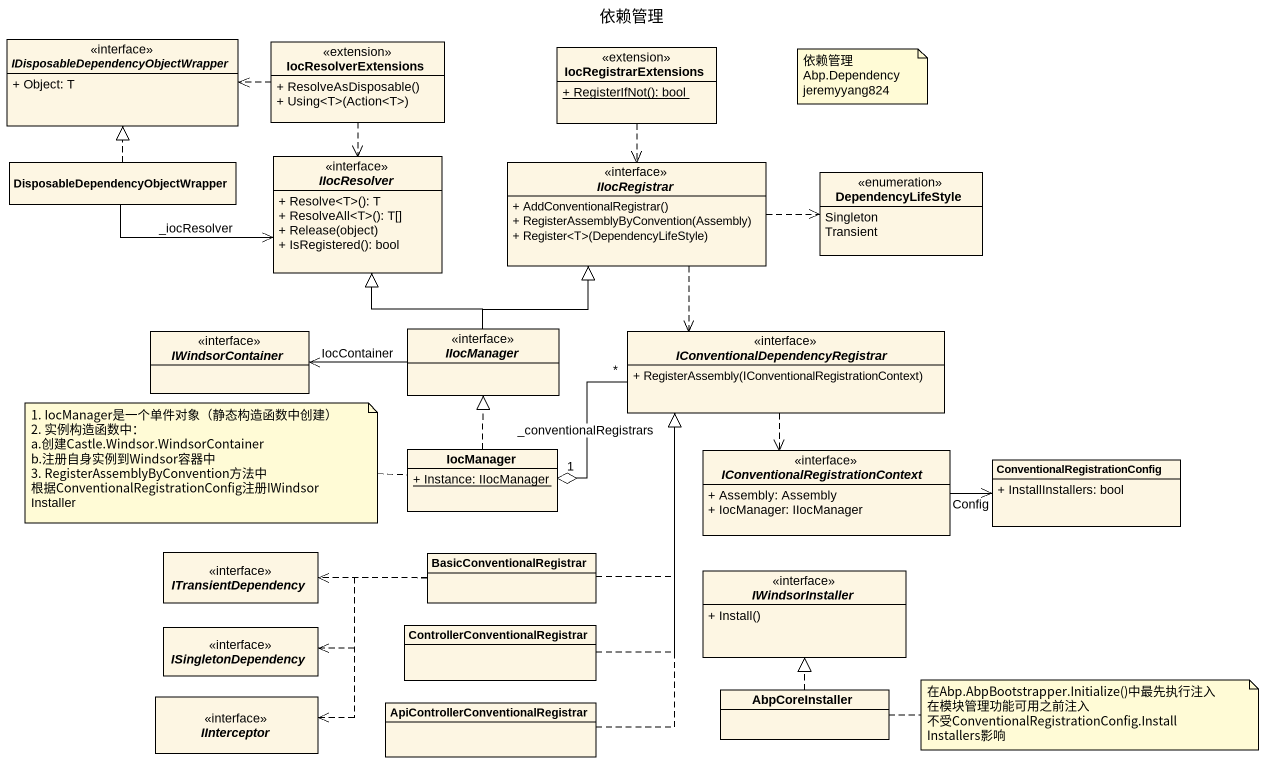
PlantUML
@startuml
title 依赖管理
hide circle
hide empty members
skinparam classAttributeIconSize 0
interface "IDisposableDependencyObjectWrapper" as IDisposableDependencyObjectW {
  + Object: T
}
class IocResolverExtensions <<extension>> {
  + ResolveAsDisposable()
  + Using<T>(Action<T>)
}
class IocRegistrarExtensions <<extension>> {
  {static} + RegisterIfNot(): bool
}
class "DisposableDependencyObjectWrapper" as DisposableDependencyObjectWr
interface IIocResolver {
  + Resolve<T>(): T
  + ResolveAll<T>(): T[]
  + Release(object)
  + IsRegistered(): bool
}
interface IIocRegistrar {
  + AddConventionalRegistrar()
  + RegisterAssemblyByConvention(Assembly)
  + Register<T>(DependencyLifeStyle)
}
enum DependencyLifeStyle {
  Singleton
  Transient
}
interface IWindsorContainer
interface IIocManager
interface "IConventionalDependencyRegistrar" as IConventionalDependencyRegis {
  + RegisterAssembly(IConventionalRegistrationContext)
}
class IocManager {
  {static} + Instance: IIocManager
}
interface "IConventionalRegistrationContext" as IConventionalRegistrationCon {
  + Assembly: Assembly
  + IocManager: IIocManager
}
class "ConventionalRegistrationConfig" as ConventionalRegistrationConf {
  + InstallInstallers: bool
}
interface ITransientDependency
class BasicConventionalRegistrar
interface IWindsorInstaller {
  + Install()
}
interface ISingletonDependency
class "ControllerConventionalRegistrar" as ControllerConventionalRegist
interface IInterceptor
class "ApiControllerConventionalRegistrar" as ApiControllerConventionalReg
class AbpCoreInstaller
IocResolverExtensions .left.> IDisposableDependencyObjectW
IocResolverExtensions ..> IIocResolver
IocRegistrarExtensions ..> IIocRegistrar
DisposableDependencyObjectWr .up.|> IDisposableDependencyObjectW
DisposableDependencyObjectWr -right-> IIocResolver : _iocResolver
IIocRegistrar .right.> DependencyLifeStyle
IIocRegistrar ..> IConventionalDependencyRegis
IIocManager -up-|> IIocResolver
IIocManager -up-|> IIocRegistrar
IIocManager -left-> IWindsorContainer : IocContainer
IConventionalDependencyRegis "*" -left-o "1" IocManager : _conventionalRegistrars
IConventionalDependencyRegis ..> IConventionalRegistrationCon
IocManager .up.|> IIocManager
IConventionalRegistrationCon -right-> ConventionalRegistrationConf : Config
BasicConventionalRegistrar .up.|> IConventionalDependencyRegis
BasicConventionalRegistrar .left.> ITransientDependency
BasicConventionalRegistrar .left.> ISingletonDependency
BasicConventionalRegistrar .left.> IInterceptor
ControllerConventionalRegist .up.|> IConventionalDependencyRegis
ApiControllerConventionalReg .up.|> IConventionalDependencyRegis
AbpCoreInstaller .up.|> IWindsorInstaller
note as N1
  依赖管理
  Abp.Dependency
  jeremyyang824
end note
note left of IocManager
  1. IocManager是一个单件对象（静态构造函数中创建）
  2. 实例构造函数中：
  a.创建Castle.Windsor.WindsorContainer
  b.注册自身实例到Windsor容器中
  3. RegisterAssemblyByConvention方法中
  根据ConventionalRegistrationConfig注册IWindsorInstaller
end note
note right of AbpCoreInstaller
  在Abp.AbpBootstrapper.Initialize()中最先执行注入
  在模块管理功能可用之前注入
  不受ConventionalRegistrationConfig.InstallInstallers影响
end note
@enduml
